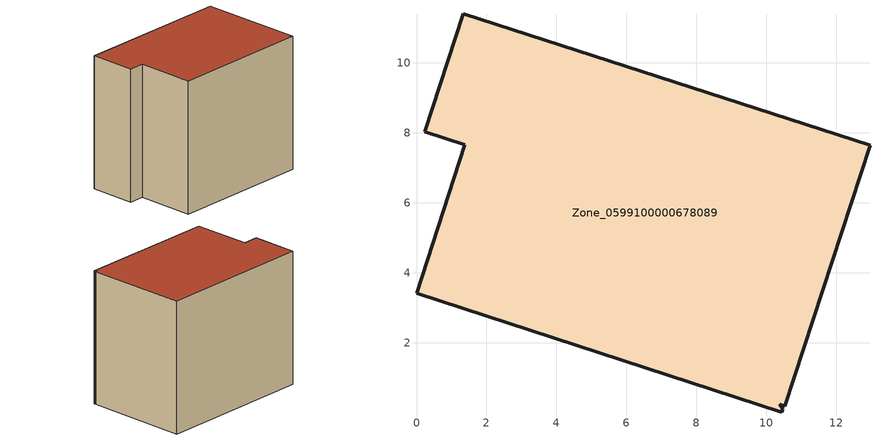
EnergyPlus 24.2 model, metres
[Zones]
Zone_0599100000678089
 floor ground (C_G): 1.38,7.66 0.23,8.03 1.33,11.41 12.96,7.65 10.53,0.19 10.38,0.24 10.47,0.1 10.44,0.01 0,3.42 z0
 wall outside (C_F): 12.96,7.65 1.33,11.41 0.23,8.03 1.38,7.66 0,3.42 10.44,0.01 10.47,0.1 10.38,0.24 10.53,0.19 12.96,7.65 z0:10.32
 roof outside (C_R): 10.38,0.24 10.53,0.19 12.96,7.65 1.33,11.41 0.23,8.03 1.38,7.66 0,3.42 10.44,0.01 10.47,0.1 z10.32
[BUILDING]
Pand.0599100000678089: North Axis=0; Terrain=City; Loads Convergence Tolerance Value=0.04; Temperature Convergence Tolerance Value=0.4; Solar Distribution=FullExterior; Maximum Number of Warmup Days=25; Minimum Number of Warmup Days=1
[Site:Location]
Rotterdam.The.Hague.AP_ZH_NLD Design_Conditions: Latitude=51.96; Longitude=4.45; Time Zone=1; Elevation=-4.5
[SITE:GROUNDTEMPERATURE:BUILDINGSURFACE]
18, 18, 18, 18, 18, 18, 18, 18, 18, 18, 18, 18
[MATERIAL] Thermal Absorptance=0.9; Solar Absorptance=0.7; Visible Absorptance=0.7
Name | Roughness | Thickness | Conductivity | Density | Specific Heat
G.TI.1946 | MediumSmooth | 0.15 | 1 | 540 | 1210
F.TI.1946 | Rough | 0.3 | 0.857143 | 1920 | 840
R.TI.1946 | MediumRough | 0.2 | 0.1 | 1500 | 1000
[CONSTRUCTION]
C_G: G.TI.1946
C_F: F.TI.1946
C_R: R.TI.1946
[ZONE]
Zone_0599100000678089: Type=1; Multiplier=1; Ceiling Height=Autocalculate; Volume=Autocalculate; Floor Area=autocalculate; Part of Total Floor Area=Yes
[ZONEINFILTRATION:DESIGNFLOWRATE]
Infil_Zone_0599100000678089: Zone or ZoneList or Space or SpaceList=Zone_0599100000678089; Schedule=AlwaysOn; Design Flow Rate Calculation Method=Flow/Area; Flow Rate per Floor Area=0.003; Constant Term Coefficient=1; Temperature Term Coefficient=0; Velocity Term Coefficient=0; Velocity Squared Term Coefficient=0
[HVACTEMPLATE:ZONE:IDEALLOADSAIRSYSTEM]
Zone_0599100000678089: Maximum Heating Supply Air Temperature=50; Minimum Cooling Supply Air Temperature=13; Maximum Heating Supply Air Humidity Ratio=0.0156; Minimum Cooling Supply Air Humidity Ratio=0.0077; Heating Limit=NoLimit; Cooling Limit=NoLimit; Dehumidification Control Type=ConstantSensibleHeatRatio; Cooling Sensible Heat Ratio=0.7; Dehumidification Setpoint=60; Humidification Control Type=None; Humidification Setpoint=30; Outdoor Air Method=None; Outdoor Air Flow Rate per Person=0.00944; Outdoor Air Flow Rate per Zone Floor Area=0; Outdoor Air Flow Rate per Zone=0; Demand Controlled Ventilation Type=None; Outdoor Air Economizer Type=NoEconomizer; Heat Recovery Type=None; Sensible Heat Recovery Effectiveness=0.7; Latent Heat Recovery Effectiveness=0.65
[ZONECONTROL:THERMOSTAT]
ThermostatControl_Zone_0599100000678089: Zone or ZoneList=Zone_0599100000678089; Control Type Schedule=DualSetpointControlType; Control 1=Thermostat_Zone_0599100000678089; Temperature Difference Between Cutout And Setpoint=0
[THERMOSTATSETPOINT:DUALSETPOINT]
Thermostat_Zone_0599100000678089: Heating Setpoint Temperature Schedule=HeatingSetpoint_Zone_0599100000678089; Cooling Setpoint Temperature Schedule=CoolingSetpoint_Zone_0599100000678089
[SCHEDULE:COMPACT]
HeatingSetpoint_Zone_0599100000678089: Through: 12/31, For: AllDays, Until: 24:00, 21
CoolingSetpoint_Zone_0599100000678089: Through: 12/31, For: AllDays, Until: 24:00, 24
DualSetpointControlType: Through: 12/31, For: AllDays, Until: 24:00, 4
AlwaysOn: Through: 12/31, For: AllDays, Until: 24:00, 1
